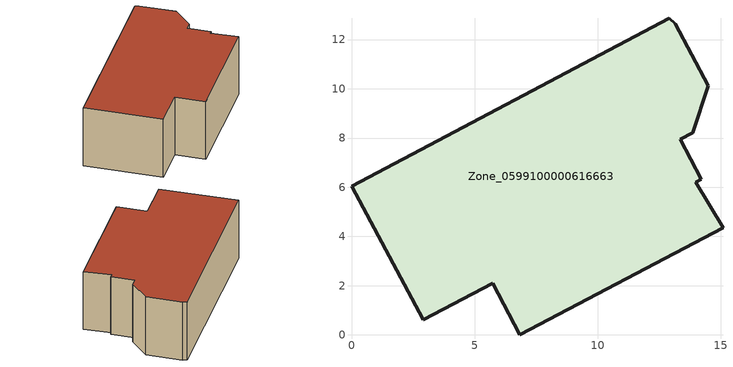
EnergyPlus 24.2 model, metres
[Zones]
Zone_0599100000616663
 floor ground (C_G): 2.92,0.62 0,6.03 12.92,12.87 13.16,12.64 14.49,10.13 13.86,8.21 13.36,7.95 14.22,6.32 13.99,6.21 15.1,4.35 6.83,0 5.73,2.09 z0
 wall outside (C_F): 13.86,8.21 14.49,10.13 13.16,12.64 12.92,12.87 0,6.03 2.92,0.62 5.73,2.09 6.83,0 15.1,4.35 13.99,6.21 14.22,6.32 13.36,7.95 13.86,8.21 z0:5.06
 roof outside (C_R): 13.99,6.21 14.22,6.32 13.36,7.95 13.86,8.21 14.49,10.13 13.16,12.64 12.92,12.87 0,6.03 2.92,0.62 5.73,2.09 6.83,0 15.1,4.35 z5.06
[BUILDING]
Pand.0599100000616663: North Axis=0; Terrain=City; Loads Convergence Tolerance Value=0.04; Temperature Convergence Tolerance Value=0.4; Solar Distribution=FullExterior; Maximum Number of Warmup Days=25; Minimum Number of Warmup Days=1
[Site:Location]
Rotterdam.The.Hague.AP_ZH_NLD Design_Conditions: Latitude=51.96; Longitude=4.45; Time Zone=1; Elevation=-4.5
[SITE:GROUNDTEMPERATURE:BUILDINGSURFACE]
18, 18, 18, 18, 18, 18, 18, 18, 18, 18, 18, 18
[MATERIAL] Thermal Absorptance=0.9; Solar Absorptance=0.7; Visible Absorptance=0.7
Name | Roughness | Thickness | Conductivity | Density | Specific Heat
G.D.1965 | MediumSmooth | 0.15 | 1 | 540 | 1210
F.D.1965 | Rough | 0.3 | 0.857143 | 1920 | 840
R.D.1965 | MediumRough | 0.2 | 0.08 | 1500 | 1000
[CONSTRUCTION]
C_G: G.D.1965
C_F: F.D.1965
C_R: R.D.1965
[ZONE]
Zone_0599100000616663: Type=1; Multiplier=1; Ceiling Height=Autocalculate; Volume=Autocalculate; Floor Area=autocalculate; Part of Total Floor Area=Yes
[ZONEINFILTRATION:DESIGNFLOWRATE]
Infil_Zone_0599100000616663: Zone or ZoneList or Space or SpaceList=Zone_0599100000616663; Schedule=AlwaysOn; Design Flow Rate Calculation Method=Flow/Area; Flow Rate per Floor Area=0.0042; Constant Term Coefficient=1; Temperature Term Coefficient=0; Velocity Term Coefficient=0; Velocity Squared Term Coefficient=0
[HVACTEMPLATE:ZONE:IDEALLOADSAIRSYSTEM]
Zone_0599100000616663: Maximum Heating Supply Air Temperature=50; Minimum Cooling Supply Air Temperature=13; Maximum Heating Supply Air Humidity Ratio=0.0156; Minimum Cooling Supply Air Humidity Ratio=0.0077; Heating Limit=NoLimit; Cooling Limit=NoLimit; Dehumidification Control Type=ConstantSensibleHeatRatio; Cooling Sensible Heat Ratio=0.7; Dehumidification Setpoint=60; Humidification Control Type=None; Humidification Setpoint=30; Outdoor Air Method=None; Outdoor Air Flow Rate per Person=0.00944; Outdoor Air Flow Rate per Zone Floor Area=0; Outdoor Air Flow Rate per Zone=0; Demand Controlled Ventilation Type=None; Outdoor Air Economizer Type=NoEconomizer; Heat Recovery Type=None; Sensible Heat Recovery Effectiveness=0.7; Latent Heat Recovery Effectiveness=0.65
[ZONECONTROL:THERMOSTAT]
ThermostatControl_Zone_0599100000616663: Zone or ZoneList=Zone_0599100000616663; Control Type Schedule=DualSetpointControlType; Control 1=Thermostat_Zone_0599100000616663; Temperature Difference Between Cutout And Setpoint=0
[THERMOSTATSETPOINT:DUALSETPOINT]
Thermostat_Zone_0599100000616663: Heating Setpoint Temperature Schedule=HeatingSetpoint_Zone_0599100000616663; Cooling Setpoint Temperature Schedule=CoolingSetpoint_Zone_0599100000616663
[SCHEDULE:COMPACT]
HeatingSetpoint_Zone_0599100000616663: Through: 12/31, For: AllDays, Until: 24:00, 21
CoolingSetpoint_Zone_0599100000616663: Through: 12/31, For: AllDays, Until: 24:00, 24
DualSetpointControlType: Through: 12/31, For: AllDays, Until: 24:00, 4
AlwaysOn: Through: 12/31, For: AllDays, Until: 24:00, 1
